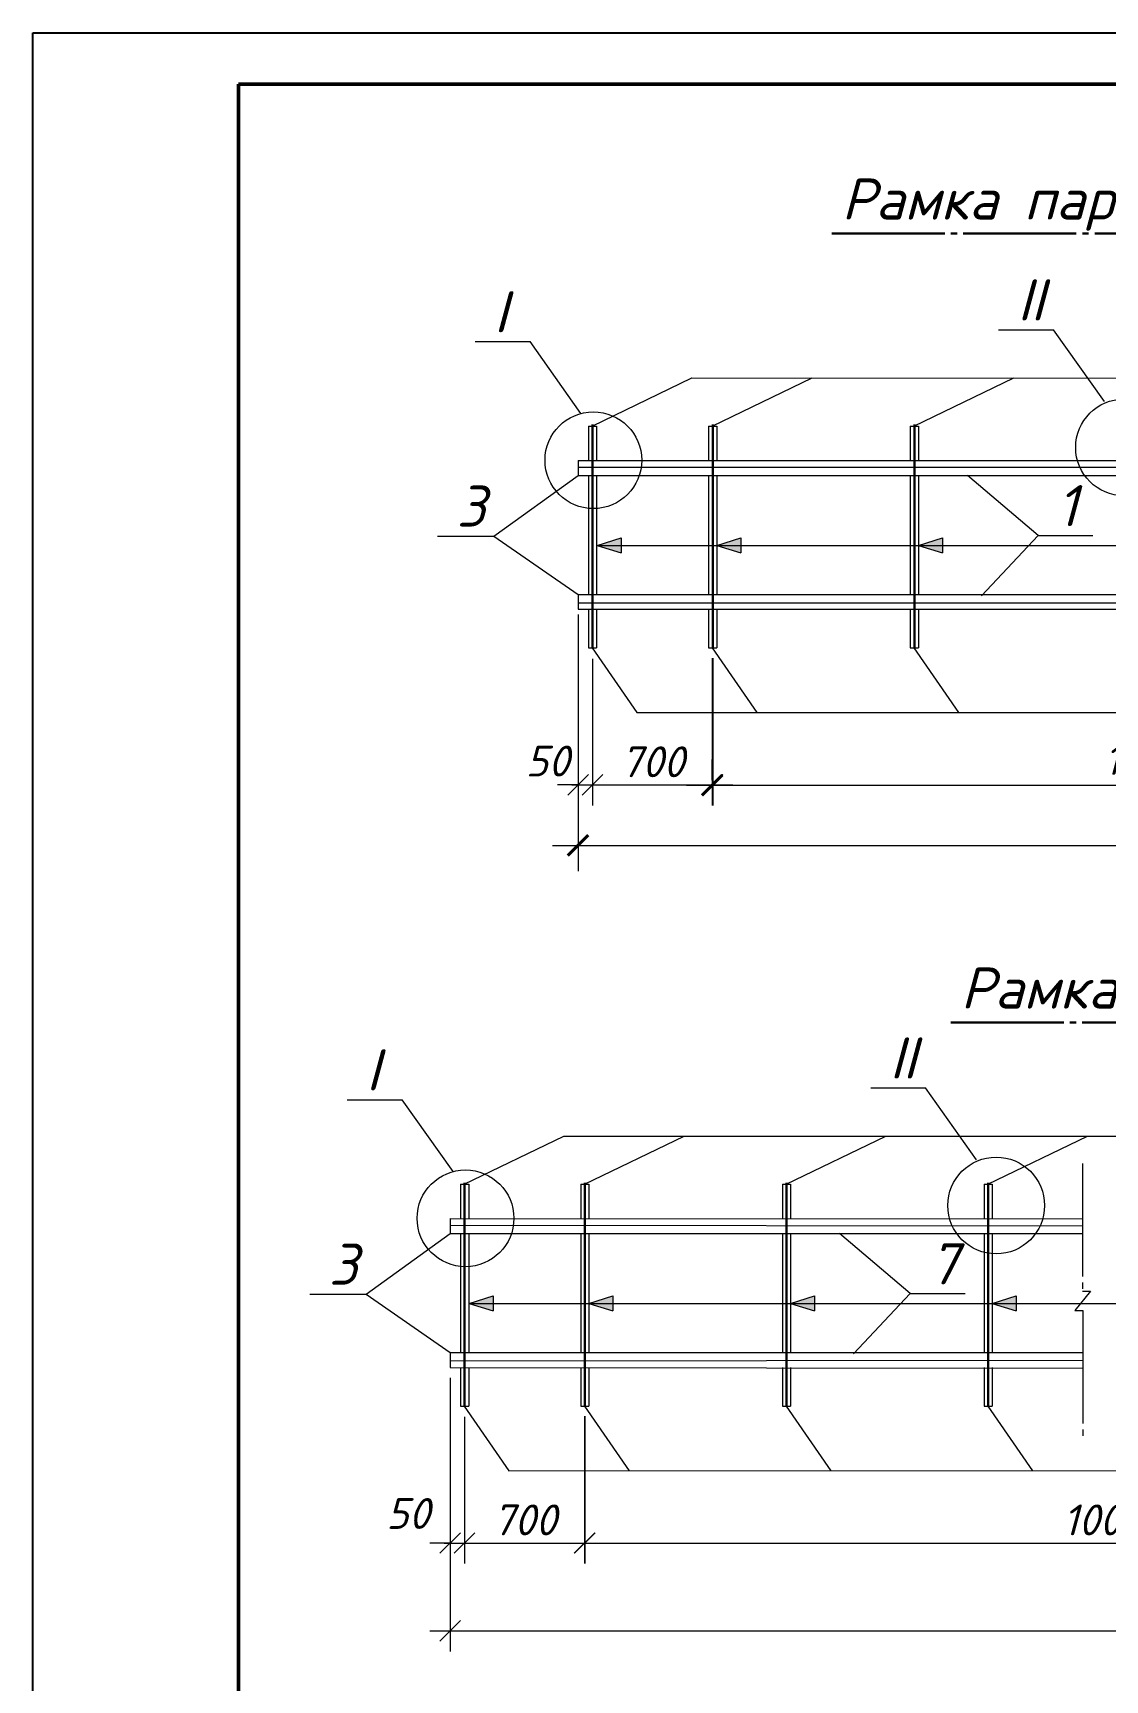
# Model space of a CAD drawing. Extents: x 108150 to 142535, y -18867 to -9422.
# Drawn here: x 140731.3 to 140835.7, y -16711.7 to -16551.3 of the extents above; entities that cross this region are included whole.
import ezdxf

# ---------------------------------------------------------------- set-up
doc = ezdxf.new("R2010")
doc.units = 0
doc.header["$MEASUREMENT"] = 0
doc.header["$PDMODE"] = 32
doc.header["$PDSIZE"] = 0.6
doc.linetypes.add('ACAD_ISO04W100', pattern=[30, 24, -3, 0, -3])
doc.linetypes.add('JIS_08_11', pattern=[12.8, 11, -0.6, 0.6, -0.6])
for name, color, linetype, lineweight in [('Выносные', 8, 'Continuous', 15), ('Контурные', 3, 'Continuous', 50), ('Осевые', 8, 'ACAD_ISO04W100', 30), ('Размер.лини', 252, 'JIS_08_11', 20), ('Текст', 2, 'Continuous', 15)]:
    doc.layers.add(name, color=color, linetype=linetype, lineweight=lineweight)
doc.styles.add('ГОСТ 250', font='isocpeui.ttf', dxfattribs={"height": 250})
doc.styles.add('ГОСТ 300', font='isocpeui.ttf', dxfattribs={"height": 300})
doc.styles.add('ГОСТ3', font='isocpeur.ttf', dxfattribs={"oblique": 15, "height": 3})
doc.styles.add('ГОСТ3.5', font='isocpeur.ttf', dxfattribs={"oblique": 15, "height": 3.5})
doc.dimstyles.new('100', dxfattribs={"dimtxt": 3.5, "dimasz": 2, "dimexe": 2.5, "dimexo": 0.5, "dimgap": 1, "dimtad": 1, "dimdec": 0, "dimlfac": 100, "dimtxsty": 'ГОСТ3.5', "dimblk": 'ARCHTICK', "dimcen": 2.5, "dimdle": 2.5, "dimclrd": 256, "dimclre": 256, "dimclrt": 2, "dimadec": 3, "dimazin": 0, "dimtfac": 1, "dimtdec": 0, "dimtmove": 1, "dimatfit": 3, "dimldrblk": 'DOTSMALL', "dimfxl": 1, "dimlwd": -1, "dimlwe": -1, "dimarcsym": 0})

# ---------------------------------------------------------------- blocks, each defined once
blk = doc.blocks.new('_Oblique')
at = {"color": 0, "linetype": 'ByBlock', "lineweight": -2}
blk.add_line((-0.5, -0.5), (0.5, 0.5), dxfattribs=at)
blk = doc.blocks.new('_ArchTick')
at = {"color": 0, "linetype": 'ByBlock', "const_width": 0.15}
blk.add_lwpolyline([(-0.5, -0.5), (0.5, 0.5)], dxfattribs=at)
blk = doc.blocks.new('*D2928')
at = {"layer": 'Defpoints', "color": 0, "lineweight": 0, "transparency": 16777216}
for p in [(140784.4, -16607.44), (140908.75, -16607.44), (140908.75, -16630.41)]:
    blk.add_point(p, dxfattribs=at)
at = {"layer": 'Выносные', "transparency": 16777216}
for p, q in [((140784.4, -16607.94), (140784.4, -16632.91)), ((140908.75, -16607.94), (140908.75, -16632.91)), ((140781.9, -16630.41), (140911.25, -16630.41))]:
    blk.add_line(p, q, dxfattribs=at)
at = {"layer": 'Выносные', "transparency": 16777216, "xscale": 2, "yscale": 2, "zscale": 2, "rotation": 180}
blk.add_blockref('_ArchTick', (140784.4, -16630.41), dxfattribs=at)
at = {"layer": 'Выносные', "transparency": 16777216, "xscale": 2, "yscale": 2, "zscale": 2}
blk.add_blockref('_ArchTick', (140908.75, -16630.41), dxfattribs=at)
at = {"layer": 'Выносные', "color": 2, "lineweight": 15, "transparency": 16777216, "insert": (140846.58, -16627.91), "char_height": 3, "attachment_point": 5, "style": 'ГОСТ3'}
blk.add_mtext('6500', dxfattribs=at)
blk = doc.blocks.new('_DotSmall')
at = {"color": 0, "linetype": 'ByBlock', "lineweight": 15, "const_width": 0.5}
blk.add_lwpolyline([(-0.0625, 0, 1), (0.0625, 0, 1)], format="xyb", close=True, dxfattribs=at)
blk = doc.blocks.new('*D2929')
at = {"layer": 'Defpoints', "color": 0, "lineweight": 0, "transparency": 16777216}
for p in [(140797.46, -16624.57), (140895.65, -16624.55), (140895.65, -16624.69)]:
    blk.add_point(p, dxfattribs=at)
at = {"layer": 'Выносные', "transparency": 16777216}
for p, q in [((140797.46, -16624.07), (140797.46, -16622.05)), ((140895.65, -16624.19), (140895.65, -16622.05)), ((140794.96, -16624.55), (140898.15, -16624.55))]:
    blk.add_line(p, q, dxfattribs=at)
at = {"layer": 'Выносные', "transparency": 16777216, "xscale": 2, "yscale": 2, "zscale": 2, "rotation": 180}
blk.add_blockref('_ArchTick', (140797.46, -16624.55), dxfattribs=at)
at = {"layer": 'Выносные', "transparency": 16777216, "xscale": 2, "yscale": 2, "zscale": 2}
blk.add_blockref('_ArchTick', (140895.65, -16624.55), dxfattribs=at)
at = {"layer": 'Выносные', "color": 2, "lineweight": 15, "transparency": 16777216, "insert": (140846.56, -16622.05), "char_height": 3, "attachment_point": 5, "style": 'ГОСТ3'}
blk.add_mtext('1000х5=5000', dxfattribs=at)

msp = doc.modelspace()

# ---------------------------------------------------------------- hatches: boundary and pattern name
at = {"layer": 'Выносные'}
h = msp.add_hatch(color=256, dxfattribs=at)
h.paths.add_polyline_path([(140788.5966, -16600.4797), (140786.2626, -16601.21), (140788.5966, -16601.21)])
h.paths.add_polyline_path([(140788.5966, -16601.21), (140786.2626, -16601.21), (140788.5966, -16601.9403)])
h = msp.add_hatch(color=256, dxfattribs=at)
h.paths.add_polyline_path([(140800.2364, -16600.4797), (140797.9024, -16601.21), (140800.2364, -16601.21)])
h.paths.add_polyline_path([(140800.2364, -16601.21), (140797.9024, -16601.21), (140800.2364, -16601.9403)])
h = msp.add_hatch(color=256, dxfattribs=at)
h.paths.add_polyline_path([(140819.8664, -16600.4797), (140817.5324, -16601.21), (140819.8664, -16601.21)])
h.paths.add_polyline_path([(140819.8664, -16601.21), (140817.5324, -16601.21), (140819.8664, -16601.9403)])
h = msp.add_hatch(color=256, dxfattribs=at)
h.paths.add_polyline_path([(140776.1521, -16674.2697), (140773.8181, -16674.9999), (140776.1521, -16674.9999)])
h.paths.add_polyline_path([(140776.1521, -16674.9999), (140773.8181, -16674.9999), (140776.1521, -16675.7302)])
h = msp.add_hatch(color=256, dxfattribs=at)
h.paths.add_polyline_path([(140787.7919, -16674.2697), (140785.4579, -16674.9999), (140787.7919, -16674.9999)])
h.paths.add_polyline_path([(140787.7919, -16674.9999), (140785.4579, -16674.9999), (140787.7919, -16675.7302)])
h = msp.add_hatch(color=256, dxfattribs=at)
h.paths.add_polyline_path([(140807.4219, -16674.2697), (140805.0879, -16674.9999), (140807.4219, -16674.9999)])
h.paths.add_polyline_path([(140807.4219, -16674.9999), (140805.0879, -16674.9999), (140807.4219, -16675.7302)])
h = msp.add_hatch(color=256, dxfattribs=at)
h.paths.add_polyline_path([(140827.0519, -16674.2697), (140824.7179, -16674.9999), (140827.0519, -16674.9999)])
h.paths.add_polyline_path([(140827.0519, -16674.9999), (140824.7179, -16674.9999), (140827.0519, -16675.7302)])

# ---------------------------------------------------------------- linework, layer by layer
for p, q in [((140731.3475, -16551.334, -754.4947), (141151.3475, -16551.334, -754.4947)), ((140731.3475, -16848.334, -754.4947), (140731.3475, -16551.334, -754.4947))]:
    msp.add_line(p, q)
at = {"layer": 'Выносные', "color": 0}
for p, q in [((140825.3232, -16580.2231, -754.4947), (140830.6718, -16580.2231, -754.4947)), ((140835.6307, -16587.2222, -754.4947), (140830.6718, -16580.2231, -754.4947)), ((140774.3756, -16581.3757, -754.4947), (140779.7242, -16581.3757, -754.4947)), ((140784.6832, -16588.3748, -754.4947), (140779.7242, -16581.3757, -754.4947)), ((140785.7643, -16589.5962, -754.4947), (140795.469, -16584.9124, -754.4947)), ((140797.4643, -16589.5962, -754.4947), (140807.169, -16584.9124, -754.4947)), ((140817.0943, -16589.5962, -754.4947), (140826.799, -16584.9124, -754.4947)), ((140776.215, -16600.3016, -754.4947), (140784.4024, -16594.3962, -754.4947)), ((140829.1653, -16600.2518, -754.4947), (140822.2979, -16594.3962, -754.4947)), ((140770.7335, -16600.3016, -754.4947), (140776.215, -16600.3016, -754.4947)), ((140776.215, -16600.3016, -754.4947), (140784.4024, -16605.9962, -754.4947)), ((140829.1653, -16600.2518, -754.4947), (140823.6616, -16606.1214, -754.4947)), ((140829.1653, -16600.2518, -754.4947), (140834.5139, -16600.2518, -754.4947)), ((140785.7643, -16611.1962, -754.4947), (140790.1081, -16617.4879, -754.4947)), ((140797.4643, -16611.1962, -754.4947), (140801.8081, -16617.4879, -754.4947)), ((140817.0943, -16611.1962, -754.4947), (140821.4381, -16617.4879, -754.4947)), ((140812.8787, -16654.013, -754.4947), (140818.2273, -16654.013, -754.4947)), ((140823.1862, -16661.0121, -754.4947), (140818.2273, -16654.013, -754.4947)), ((140761.9311, -16655.1657, -754.4947), (140767.2797, -16655.1657, -754.4947)), ((140772.2386, -16662.1647, -754.4947), (140767.2797, -16655.1657, -754.4947)), ((140773.3198, -16663.3861, -754.4947), (140783.0245, -16658.7023, -754.4947)), ((140785.0198, -16663.3861, -754.4947), (140794.7245, -16658.7023, -754.4947)), ((140804.6498, -16663.3861, -754.4947), (140814.3545, -16658.7023, -754.4947)), ((140824.2798, -16663.3861, -754.4947), (140833.9845, -16658.7023, -754.4947)), ((140763.7705, -16674.0915, -754.4947), (140771.9579, -16668.1861, -754.4947)), ((140816.7208, -16674.0417, -754.4947), (140809.8533, -16668.1861, -754.4947)), ((140758.2889, -16674.0915, -754.4947), (140763.7705, -16674.0915, -754.4947)), ((140763.7705, -16674.0915, -754.4947), (140771.9579, -16679.7861, -754.4947)), ((140816.7208, -16674.0417, -754.4947), (140811.2171, -16679.9113, -754.4947)), ((140816.7208, -16674.0417, -754.4947), (140822.0694, -16674.0417, -754.4947)), ((140773.3198, -16684.9861, -754.4947), (140777.6636, -16691.2778, -754.4947)), ((140785.0198, -16684.9861, -754.4947), (140789.3636, -16691.2778, -754.4947)), ((140804.6498, -16684.9861, -754.4947), (140808.9936, -16691.2778, -754.4947)), ((140824.2798, -16684.9861, -754.4947), (140828.6236, -16691.2778, -754.4947))]:
    msp.add_line(p, q, dxfattribs=at)
at = {"layer": 'Выносные', "color": 0, "lineweight": 20}
for p, q in [((140795.469, -16584.9124, -754.4947), (140926.8792, -16584.9446, -754.4947)), ((140785.4024, -16589.5962, -754.4947), (140786.2024, -16589.5962, -754.4947)), ((140785.4024, -16589.5962, -754.4947), (140785.4024, -16592.9562, -754.4947)), ((140786.2024, -16589.5962, -754.4947), (140786.2024, -16592.9562, -754.4947)), ((140797.1024, -16589.5962, -754.4947), (140797.9024, -16589.5962, -754.4947)), ((140797.1024, -16589.5962, -754.4947), (140797.1024, -16592.9562, -754.4947)), ((140797.9024, -16589.5962, -754.4947), (140797.9024, -16592.9562, -754.4947)), ((140816.7324, -16589.5962, -754.4947), (140817.5324, -16589.5962, -754.4947)), ((140816.7324, -16589.5962, -754.4947), (140816.7324, -16592.9562, -754.4947)), ((140817.5324, -16589.5962, -754.4947), (140817.5324, -16592.9562, -754.4947)), ((140784.4024, -16592.9562, -754.4947), (140848.9561, -16592.9562, -754.4947)), ((140784.4024, -16592.9562, -754.4947), (140784.4024, -16594.3962, -754.4947)), ((140784.4024, -16593.5962, -754.4947), (140848.9561, -16593.5962, -754.4947)), ((140784.4024, -16594.3962, -754.4947), (140848.9561, -16594.3962, -754.4947)), ((140785.4024, -16594.3962, -754.4947), (140785.4024, -16605.9962, -754.4947)), ((140786.2024, -16594.3962, -754.4947), (140786.2024, -16605.9962, -754.4947)), ((140797.1024, -16594.3962, -754.4947), (140797.1024, -16605.9962, -754.4947)), ((140797.9024, -16594.3962, -754.4947), (140797.9024, -16605.9962, -754.4947)), ((140816.7324, -16594.3962, -754.4947), (140816.7324, -16605.9962, -754.4947)), ((140817.5324, -16594.3962, -754.4947), (140817.5324, -16605.9962, -754.4947)), ((140786.2626, -16601.21, -754.4947), (140848.7206, -16601.21, -754.4947)), ((140784.4024, -16605.9962, -754.4947), (140848.9851, -16605.9962, -754.4947)), ((140784.4024, -16605.9962, -754.4947), (140784.4024, -16607.4362, -754.4947)), ((140784.4024, -16606.7962, -754.4947), (140908.7523, -16606.7962, -754.4947)), ((140784.4024, -16607.4362, -754.4947), (140848.9863, -16607.4362, -754.4947)), ((140785.4024, -16607.4362, -754.4947), (140785.4024, -16611.1962, -754.4947)), ((140786.2024, -16607.4362, -754.4947), (140786.2024, -16611.1962, -754.4947)), ((140797.1024, -16607.4362, -754.4947), (140797.1024, -16611.1962, -754.4947)), ((140797.9024, -16607.4362, -754.4947), (140797.9024, -16611.1962, -754.4947)), ((140816.7324, -16607.4362, -754.4947), (140816.7324, -16611.1962, -754.4947)), ((140817.5324, -16607.4362, -754.4947), (140817.5324, -16611.1962, -754.4947)), ((140785.4024, -16611.1962, -754.4947), (140786.2024, -16611.1962, -754.4947)), ((140797.1024, -16611.1962, -754.4947), (140797.9024, -16611.1962, -754.4947)), ((140816.7324, -16611.1962, -754.4947), (140817.5324, -16611.1962, -754.4947)), ((140790.1081, -16617.4879, -754.4947), (140920.796, -16617.4879, -754.4947)), ((140783.0245, -16658.7023, -754.4947), (140938.9126, -16658.7023, -754.4947)), ((140772.9579, -16663.3861, -754.4947), (140773.7579, -16663.3861, -754.4947)), ((140772.9579, -16663.3861, -754.4947), (140772.9579, -16666.7461, -754.4947)), ((140773.7579, -16663.3861, -754.4947), (140773.7579, -16666.7461, -754.4947)), ((140784.6579, -16663.3861, -754.4947), (140785.4579, -16663.3861, -754.4947)), ((140784.6579, -16663.3861, -754.4947), (140784.6579, -16666.7461, -754.4947)), ((140785.4579, -16663.3861, -754.4947), (140785.4579, -16666.7461, -754.4947)), ((140804.2879, -16663.3861, -754.4947), (140805.0879, -16663.3861, -754.4947)), ((140804.2879, -16663.3861, -754.4947), (140804.2879, -16666.7461, -754.4947)), ((140805.0879, -16663.3861, -754.4947), (140805.0879, -16666.7461, -754.4947)), ((140823.9179, -16663.3861, -754.4947), (140824.7179, -16663.3861, -754.4947)), ((140823.9179, -16663.3861, -754.4947), (140823.9179, -16666.7461, -754.4947)), ((140824.7179, -16663.3861, -754.4947), (140824.7179, -16666.7461, -754.4947)), ((140771.9579, -16666.7461, -754.4947), (140833.5046, -16666.7602, -754.4947)), ((140771.9579, -16666.7461, -754.4947), (140771.9579, -16668.1861, -754.4947)), ((140771.9579, -16667.3861, -754.4947), (140833.5046, -16667.4306, -754.4947)), ((140771.9579, -16668.1861, -754.4947), (140833.5046, -16668.201, -754.4947)), ((140772.9579, -16668.1861, -754.4947), (140772.9579, -16679.7861, -754.4947)), ((140773.7579, -16668.1861, -754.4947), (140773.7579, -16679.7861, -754.4947)), ((140784.6579, -16668.1861, -754.4947), (140784.6579, -16679.7861, -754.4947)), ((140785.4579, -16668.1861, -754.4947), (140785.4579, -16679.7861, -754.4947)), ((140804.2879, -16668.1861, -754.4947), (140804.2879, -16679.7861, -754.4947)), ((140805.0879, -16668.1861, -754.4947), (140805.0879, -16679.7861, -754.4947)), ((140823.9179, -16668.1861, -754.4947), (140823.9179, -16679.7861, -754.4947)), ((140824.7179, -16668.1861, -754.4947), (140824.7179, -16679.7861, -754.4947)), ((140773.8181, -16674.9999, -754.4947), (140944.8775, -16674.9999, -754.4947)), ((140771.9579, -16679.7861, -754.4947), (140833.5336, -16679.7861, -754.4947)), ((140771.9579, -16679.7861, -754.4947), (140771.9579, -16681.2261, -754.4947)), ((140771.9579, -16680.5861, -754.4947), (140833.5342, -16680.5259, -754.4947)), ((140771.9579, -16681.2261, -754.4947), (140833.5349, -16681.284, -754.4947)), ((140772.9579, -16681.2261, -754.4947), (140772.9579, -16684.9861, -754.4947)), ((140773.7579, -16681.2261, -754.4947), (140773.7579, -16684.9861, -754.4947)), ((140784.6579, -16681.2261, -754.4947), (140784.6579, -16684.9861, -754.4947)), ((140785.4579, -16681.2261, -754.4947), (140785.4579, -16684.9861, -754.4947)), ((140804.2879, -16681.2261, -754.4947), (140804.2879, -16684.9861, -754.4947)), ((140805.0879, -16681.2261, -754.4947), (140805.0879, -16684.9861, -754.4947)), ((140823.9179, -16681.2261, -754.4947), (140823.9179, -16684.9861, -754.4947)), ((140824.7179, -16681.2261, -754.4947), (140824.7179, -16684.9861, -754.4947)), ((140772.9579, -16684.9861, -754.4947), (140773.7579, -16684.9861, -754.4947)), ((140784.6579, -16684.9861, -754.4947), (140785.4579, -16684.9861, -754.4947)), ((140804.2879, -16684.9861, -754.4947), (140805.0879, -16684.9861, -754.4947)), ((140823.9179, -16684.9861, -754.4947), (140824.7179, -16684.9861, -754.4947)), ((140777.6636, -16691.2778, -754.4947), (140948.4534, -16691.2582, -754.4947))]:
    msp.add_line(p, q, dxfattribs=at)
at = {"layer": 'Выносные'}
for p, q in [((140786.2626, -16601.21, -754.4947), (140788.5966, -16600.4797, -754.4947)), ((140786.2626, -16601.21, -754.4947), (140788.5966, -16601.9403, -754.4947)), ((140788.5966, -16600.4797, -754.4947), (140788.5966, -16601.9403, -754.4947)), ((140797.9024, -16601.21, -754.4947), (140800.2364, -16600.4797, -754.4947)), ((140797.9024, -16601.21, -754.4947), (140800.2364, -16601.9403, -754.4947)), ((140800.2364, -16600.4797, -754.4947), (140800.2364, -16601.9403, -754.4947)), ((140817.5324, -16601.21, -754.4947), (140819.8664, -16600.4797, -754.4947)), ((140817.5324, -16601.21, -754.4947), (140819.8664, -16601.9403, -754.4947)), ((140819.8664, -16600.4797, -754.4947), (140819.8664, -16601.9403, -754.4947)), ((140773.8181, -16674.9999, -754.4947), (140776.1521, -16674.2697, -754.4947)), ((140773.8181, -16674.9999, -754.4947), (140776.1521, -16675.7302, -754.4947)), ((140776.1521, -16674.2697, -754.4947), (140776.1521, -16675.7302, -754.4947)), ((140785.4579, -16674.9999, -754.4947), (140787.7919, -16674.2697, -754.4947)), ((140785.4579, -16674.9999, -754.4947), (140787.7919, -16675.7302, -754.4947)), ((140787.7919, -16674.2697, -754.4947), (140787.7919, -16675.7302, -754.4947)), ((140805.0879, -16674.9999, -754.4947), (140807.4219, -16674.2697, -754.4947)), ((140805.0879, -16674.9999, -754.4947), (140807.4219, -16675.7302, -754.4947)), ((140807.4219, -16674.2697, -754.4947), (140807.4219, -16675.7302, -754.4947)), ((140824.7179, -16674.9999, -754.4947), (140827.0519, -16674.2697, -754.4947)), ((140824.7179, -16674.9999, -754.4947), (140827.0519, -16675.7302, -754.4947)), ((140827.0519, -16674.2697, -754.4947), (140827.0519, -16675.7302, -754.4947))]:
    msp.add_line(p, q, dxfattribs=at)
at = {"layer": 'Выносные', "color": 8}
for p, q in [((140784.4024, -16608.4362, -754.4947), (140784.4024, -16626.5286, -754.4947)), ((140785.8024, -16612.2513, -754.4947), (140785.8024, -16626.5286, -754.4947)), ((140785.8024, -16612.2513, -754.4947), (140785.8024, -16626.5286, -754.4947)), ((140797.4643, -16612.1962, -754.4947), (140797.4643, -16626.5286, -754.4947)), ((140797.5024, -16612.1962, -754.4947), (140797.5024, -16626.5286, -754.4947)), ((140784.4024, -16624.5286, -754.4947), (140782.4024, -16624.5286, -754.4947)), ((140783.8024, -16624.5286, -754.4947), (140799.4643, -16624.5286, -754.4947)), ((140784.4024, -16624.5286, -754.4947), (140785.8024, -16624.5286, -754.4947)), ((140785.8024, -16624.5286, -754.4947), (140787.8024, -16624.5286, -754.4947)), ((140771.9579, -16682.2261, -754.4947), (140771.9579, -16700.3185, -754.4947)), ((140771.9579, -16682.2261, -754.4947), (140771.9579, -16708.8679, -754.4947)), ((140773.3579, -16686.0412, -754.4947), (140773.3579, -16700.3185, -754.4947)), ((140773.3579, -16686.0412, -754.4947), (140773.3579, -16700.3185, -754.4947)), ((140785.0198, -16685.9861, -754.4947), (140785.0198, -16700.3185, -754.4947)), ((140785.0579, -16685.9861, -754.4947), (140785.0579, -16700.3185, -754.4947)), ((140771.9579, -16698.3185, -754.4947), (140769.9579, -16698.3185, -754.4947)), ((140771.3579, -16698.3185, -754.4947), (140787.0198, -16698.3185, -754.4947)), ((140771.9579, -16698.3185, -754.4947), (140773.3579, -16698.3185, -754.4947)), ((140773.3579, -16698.3185, -754.4947), (140775.3579, -16698.3185, -754.4947)), ((140783.0579, -16698.3185, -754.4947), (140922.4879, -16698.3606, -754.4947)), ((140769.9579, -16706.8679, -754.4947), (140935.9753, -16706.8679, -754.4947))]:
    msp.add_line(p, q, dxfattribs=at)
at = {"layer": 'Выносные', "color": 0, "lineweight": 15}
for centre in [(140837.5369, -16591.6786, -754.4947), (140785.8897, -16592.9248, -754.4947), (140825.0924, -16665.4685, -754.4947), (140773.4452, -16666.7147, -754.4947)]:
    msp.add_circle(centre, 4.7072, dxfattribs=at)
at = {"layer": 'Контурные'}
for p, q in [((140751.3475, -16556.334, -754.4947), (141146.3475, -16556.334, -754.4947)), ((140751.3475, -16843.334, -754.4947), (140751.3475, -16556.334, -754.4947))]:
    msp.add_line(p, q, dxfattribs=at)
at = {"layer": 'Осевые', "ltscale": 100}
for p, q in [((140785.8024, -16589.4556, -754.4947), (140785.8024, -16611.1962, -754.4947)), ((140797.5024, -16589.4556, -754.4947), (140797.5024, -16611.1962, -754.4947)), ((140817.1324, -16589.4556, -754.4947), (140817.1324, -16611.1962, -754.4947)), ((140817.1324, -16589.4556, -754.4947), (140817.1324, -16611.1962, -754.4947)), ((140773.3579, -16663.2455, -754.4947), (140773.3579, -16684.9861, -754.4947)), ((140785.0579, -16663.2455, -754.4947), (140785.0579, -16684.9861, -754.4947)), ((140804.6879, -16663.2455, -754.4947), (140804.6879, -16684.9861, -754.4947)), ((140804.6879, -16663.2455, -754.4947), (140804.6879, -16684.9861, -754.4947)), ((140824.3179, -16663.2455, -754.4947), (140824.3179, -16684.9861, -754.4947)), ((140824.3179, -16663.2455, -754.4947), (140824.3179, -16684.9861, -754.4947))]:
    msp.add_line(p, q, dxfattribs=at)
at = {"layer": 'Размер.лини', "color": 2, "lineweight": 30}
for p, q in [((140809.0839, -16570.8545, -754.4947), (140872.5397, -16570.8545, -754.4947)), ((140820.6718, -16647.6536, -754.4947), (140884.1276, -16647.6536, -754.4947))]:
    msp.add_line(p, q, dxfattribs=at)
at = {"layer": 'Размер.лини', "color": 252}
for p, q in [((140833.5046, -16661.3732, -754.4947), (140833.5046, -16673.8054, -754.4947)), ((140834.2849, -16673.8054, -754.4947), (140832.7396, -16675.6804, -754.4947)), ((140833.5046, -16673.8054, -754.4947), (140834.2849, -16673.8054, -754.4947)), ((140832.7396, -16675.6804, -754.4947), (140833.5302, -16675.6804, -754.4947)), ((140833.5302, -16675.6804, -754.4947), (140833.5404, -16687.9572, -754.4947))]:
    msp.add_line(p, q, dxfattribs=at)

# ---------------------------------------------------------------- block references
at = {"layer": 'Выносные', "color": 8, "xscale": 2, "yscale": 2, "zscale": 2}
for p in [(140784.4024, -16624.5286, -754.4947), (140797.4643, -16624.5286, -754.4947), (140771.9579, -16698.3185, -754.4947), (140785.0198, -16698.3185, -754.4947)]:
    msp.add_blockref('_Oblique', p, dxfattribs=at)
at = {"layer": 'Выносные', "color": 8, "xscale": 2, "yscale": 2, "zscale": 2, "rotation": 180}
for p in [(140785.8024, -16624.5286, -754.4947), (140785.8024, -16624.5286, -754.4947), (140797.5024, -16624.5286, -754.4947), (140773.3579, -16698.3185, -754.4947), (140773.3579, -16698.3185, -754.4947), (140785.0579, -16698.3185, -754.4947), (140771.9579, -16706.8679, -754.4947)]:
    msp.add_blockref('_Oblique', p, dxfattribs=at)

# ---------------------------------------------------------------- texts
at = {"layer": 'Выносные', "color": 2, "lineweight": 15, "char_height": 3, "attachment_point": 5, "style": 'ГОСТ 250'}
for s, insert in [('50', (140781.4201, -16622.2064, -754.4947)), ('700', (140791.6334, -16622.2786, -754.4947))]:
    msp.add_mtext(s, dxfattribs=dict(at, insert=insert))
at = {"layer": 'Выносные', "color": 0, "lineweight": 15, "char_height": 3, "attachment_point": 5, "style": 'ГОСТ 250'}
for s, insert in [('50', (140767.8438, -16695.4443, -754.4947)), ('700', (140779.1888, -16696.0685, -754.4947)), ('1000х17=17000                                                               ', (140843.9579, -16696.0685, -754.4947))]:
    msp.add_mtext(s, dxfattribs=dict(at, insert=insert))
at = {"layer": 'Текст', "style": 'ГОСТ 300'}
for s, p in [('Рамка парапета Пр-1', (140810.043, -16569.5001, -754.4947)), ('II', (140827.171, -16579.3147, -754.4947)), ('I', (140776.2234, -16580.4674, -754.4947)), ('3', (140772.5813, -16599.3932, -754.4947)), ('1', (140831.0131, -16599.3435, -754.4947)), ('Рамка парапета Пр-2', (140821.6309, -16646.2992, -754.4947)), ('II', (140814.7265, -16653.1046, -754.4947)), ('I', (140763.7789, -16654.2573, -754.4947)), ('3', (140760.1368, -16673.1832, -754.4947)), ('7', (140818.5686, -16673.1334, -754.4947))]:
    msp.add_text(s, height=4, dxfattribs=at).set_placement(p)

# ---------------------------------------------------------------- dimensions: what is measured, and where the dimension line sits
at = {"layer": 'Выносные', "color": 0, "lineweight": 15}
for base, p1, p2, text, override, picture, middle in [((140908.7523, -16630.4079, -754.4947), (140784.4024, -16607.4362, -754.4947), (140908.7523, -16607.4362, -754.4947), '6500', {"dimtxsty": 'ГОСТ3', "dimfxl": 2}, '*D2928', (140846.5773, -16627.9079, -754.4947)), ((140895.6531, -16624.5477, -754.4947), (140797.4643, -16624.5667, -754.4947), (140895.6531, -16624.6875, -754.4947), '1000х5=5000', {"dimtxsty": 'ГОСТ3', "dimfxl": 2.5}, '*D2929', (140846.5587, -16622.0477, -754.4947))]:
    dim = msp.add_linear_dim(base=base, p1=p1, p2=p2, text=text, dimstyle='100', override=override, dxfattribs=at)
    dim.commit()
    dim.dimension.update_dxf_attribs({"geometry": picture, "text_midpoint": middle})

doc.saveas('drawing.dxf')
